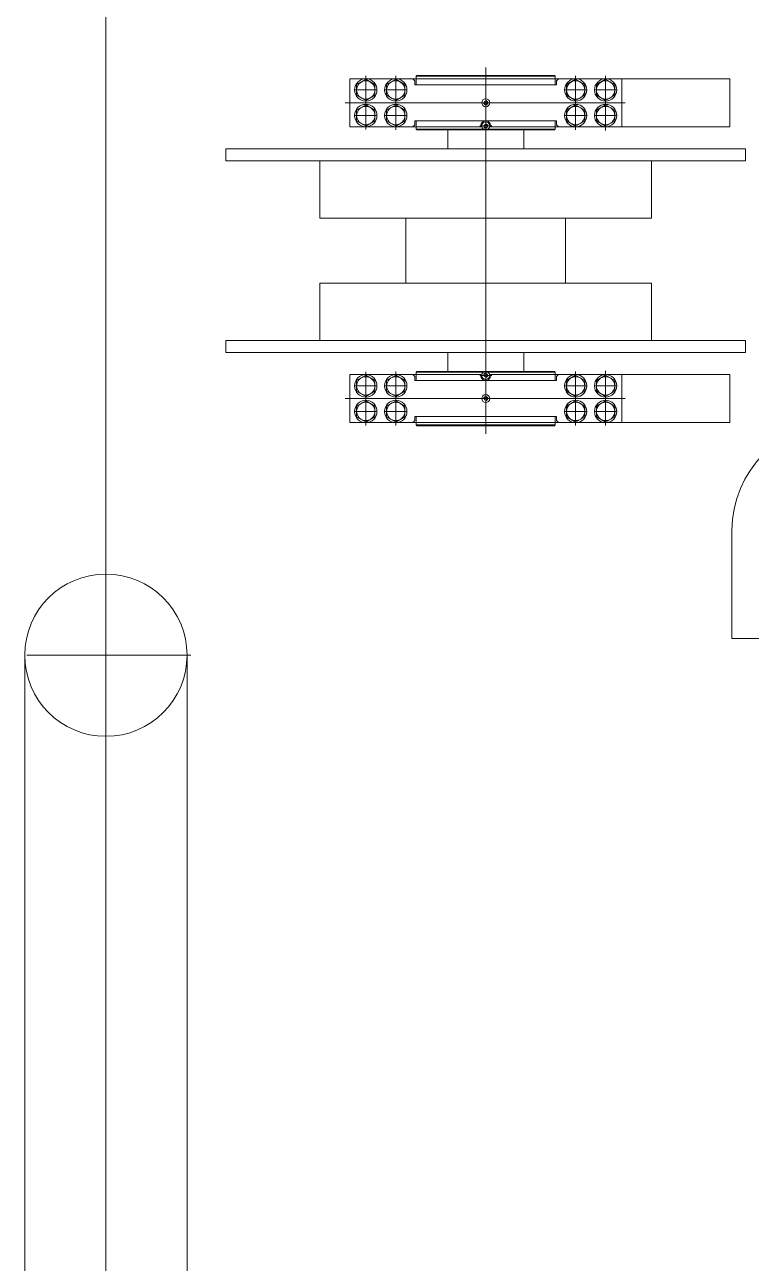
# Model space of a CAD drawing. Extents: x 475189 to 476029, y 1007718 to 1008015.
# Drawn here: x 475660.08 to 475669.82, y 1007773.97 to 1007790.58 of the extents above; entities that cross this region are included whole.
import ezdxf
from ezdxf.enums import TextEntityAlignment as Align

# ---------------------------------------------------------------- set-up
doc = ezdxf.new("R2010")
doc.units = 0
doc.header["$LTSCALE"] = 2
doc.header["$MEASUREMENT"] = 0
doc.layers.get('0').update_dxf_attribs({"linetype": 'CONTINUOUS', "lineweight": 0})
doc.layers.add('R.B', color=6, linetype='CONTINUOUS', lineweight=0)
doc.layers.add('TEXT', color=1, linetype='CONTINUOUS', lineweight=0)
doc.styles.add('ROMANS', font='ROMANS.SHX')
doc.styles.add('XT03_5', font='romans', dxfattribs={"width": 0.6, "height": 87.5})

# ---------------------------------------------------------------- blocks, each defined once
blk = doc.blocks.new('EXISTING')
at = {"color": 8}
for p, q in [((475661.171, 1007783.213), (475661.171, 1007791.516)), ((475664.441, 1007789.212), (475664.441, 1007789.855)), ((475665.331, 1007789.855), (475664.441, 1007789.855)), ((475664.656, 1007789.176), (475664.656, 1007789.893)), ((475664.656, 1007789.557), (475664.656, 1007789.853)), ((475665.058, 1007789.171), (475665.058, 1007789.893)), ((475665.058, 1007789.557), (475665.058, 1007789.853)), ((475665.315, 1007789.829), (475665.288, 1007789.855)), ((475665.331, 1007789.888), (475665.342, 1007789.898)), ((475667.197, 1007789.888), (475665.331, 1007789.888)), ((475665.331, 1007789.855), (475665.331, 1007789.888)), ((475665.331, 1007789.855), (475667.197, 1007789.855)), ((475665.331, 1007789.855), (475665.331, 1007789.775)), ((475667.186, 1007789.898), (475665.342, 1007789.898)), ((475666.264, 1007789.061), (475666.264, 1007790.007)), ((475667.186, 1007789.898), (475667.197, 1007789.888)), ((475667.197, 1007789.855), (475667.197, 1007789.888)), ((475667.197, 1007789.775), (475667.197, 1007789.855)), ((475668.087, 1007789.855), (475667.197, 1007789.855)), ((475667.213, 1007789.829), (475667.24, 1007789.855)), ((475667.47, 1007789.171), (475667.47, 1007789.893)), ((475667.47, 1007789.557), (475667.47, 1007789.853)), ((475667.872, 1007789.161), (475667.872, 1007789.893)), ((475667.872, 1007789.557), (475667.872, 1007789.853)), ((475668.087, 1007789.855), (475669.539, 1007789.855)), ((475668.087, 1007789.212), (475668.087, 1007789.855)), ((475669.539, 1007789.212), (475669.539, 1007789.855)), ((475664.508, 1007789.705), (475664.804, 1007789.705)), ((475664.91, 1007789.705), (475665.206, 1007789.705)), ((475665.315, 1007789.775), (475665.315, 1007789.829)), ((475667.213, 1007789.775), (475665.315, 1007789.775)), ((475667.213, 1007789.775), (475667.213, 1007789.829)), ((475667.618, 1007789.705), (475667.322, 1007789.705)), ((475667.347, 1007789.777), (475667.47, 1007789.848)), ((475667.347, 1007789.634), (475667.347, 1007789.777)), ((475667.47, 1007789.848), (475667.594, 1007789.777)), ((475667.594, 1007789.777), (475667.594, 1007789.634)), ((475668.02, 1007789.705), (475667.724, 1007789.705)), ((475667.749, 1007789.777), (475667.872, 1007789.848)), ((475667.749, 1007789.634), (475667.749, 1007789.777)), ((475667.872, 1007789.848), (475667.996, 1007789.777)), ((475667.996, 1007789.777), (475667.996, 1007789.634)), ((475664.378, 1007789.534), (475668.136, 1007789.534)), ((475666.344, 1007789.534), (475666.184, 1007789.534)), ((475666.264, 1007789.453), (475666.264, 1007789.614)), ((475667.47, 1007789.563), (475667.347, 1007789.634)), ((475667.594, 1007789.634), (475667.47, 1007789.563)), ((475667.872, 1007789.563), (475667.749, 1007789.634)), ((475667.996, 1007789.634), (475667.872, 1007789.563)), ((475664.508, 1007789.362), (475664.804, 1007789.362)), ((475664.656, 1007789.214), (475664.656, 1007789.51)), ((475664.91, 1007789.362), (475665.206, 1007789.362)), ((475665.058, 1007789.214), (475665.058, 1007789.51)), ((475667.618, 1007789.362), (475667.322, 1007789.362)), ((475667.347, 1007789.433), (475667.47, 1007789.505)), ((475667.347, 1007789.291), (475667.347, 1007789.433)), ((475667.47, 1007789.214), (475667.47, 1007789.51)), ((475667.47, 1007789.505), (475667.594, 1007789.433)), ((475667.594, 1007789.433), (475667.594, 1007789.291)), ((475668.02, 1007789.362), (475667.724, 1007789.362)), ((475667.749, 1007789.433), (475667.872, 1007789.505)), ((475667.749, 1007789.291), (475667.749, 1007789.433)), ((475667.872, 1007789.214), (475667.872, 1007789.51)), ((475667.872, 1007789.505), (475667.996, 1007789.433)), ((475667.996, 1007789.433), (475667.996, 1007789.291)), ((475665.331, 1007789.212), (475664.441, 1007789.212)), ((475665.315, 1007789.239), (475665.288, 1007789.212)), ((475667.213, 1007789.293), (475665.315, 1007789.293)), ((475665.315, 1007789.239), (475665.315, 1007789.293)), ((475665.331, 1007789.212), (475665.331, 1007789.293)), ((475665.331, 1007789.212), (475666.198, 1007789.212)), ((475665.331, 1007789.18), (475665.331, 1007789.212)), ((475666.344, 1007789.223), (475666.184, 1007789.223)), ((475666.264, 1007789.142), (475666.264, 1007789.303)), ((475666.33, 1007789.212), (475667.197, 1007789.212)), ((475667.197, 1007789.212), (475667.197, 1007789.293)), ((475667.197, 1007789.18), (475667.197, 1007789.212)), ((475668.087, 1007789.212), (475667.197, 1007789.212)), ((475667.213, 1007789.239), (475667.213, 1007789.293)), ((475667.213, 1007789.239), (475667.24, 1007789.212)), ((475667.47, 1007789.22), (475667.347, 1007789.291)), ((475667.594, 1007789.291), (475667.47, 1007789.22)), ((475667.872, 1007789.22), (475667.749, 1007789.291)), ((475667.996, 1007789.291), (475667.872, 1007789.22)), ((475668.087, 1007789.212), (475669.539, 1007789.212)), ((475667.197, 1007789.18), (475665.331, 1007789.18)), ((475665.331, 1007789.18), (475665.342, 1007789.169)), ((475667.186, 1007789.169), (475665.342, 1007789.169)), ((475665.755, 1007788.917), (475665.755, 1007789.169)), ((475666.264, 1007786.038), (475666.264, 1007789.061)), ((475666.773, 1007788.917), (475666.773, 1007789.169)), ((475667.197, 1007789.18), (475667.186, 1007789.169)), ((475662.779, 1007788.917), (475669.749, 1007788.917)), ((475662.779, 1007788.756), (475662.779, 1007788.917)), ((475669.749, 1007788.917), (475669.749, 1007788.756)), ((475669.749, 1007788.756), (475662.779, 1007788.756)), ((475664.039, 1007788.756), (475664.039, 1007787.984)), ((475668.489, 1007787.984), (475668.489, 1007788.756)), ((475664.039, 1007787.984), (475668.489, 1007787.984)), ((475665.192, 1007787.984), (475665.192, 1007787.116)), ((475667.336, 1007787.984), (475667.336, 1007787.116)), ((475664.039, 1007787.116), (475668.489, 1007787.116)), ((475664.039, 1007786.344), (475664.039, 1007787.116)), ((475668.489, 1007787.116), (475668.489, 1007786.344)), ((475669.749, 1007786.344), (475662.779, 1007786.344)), ((475662.779, 1007786.344), (475662.779, 1007786.183)), ((475669.749, 1007786.183), (475669.749, 1007786.344)), ((475662.779, 1007786.183), (475669.749, 1007786.183)), ((475665.755, 1007786.183), (475665.755, 1007785.93)), ((475666.264, 1007786.038), (475666.264, 1007785.093)), ((475666.773, 1007786.183), (475666.773, 1007785.93)), ((475665.331, 1007785.887), (475664.441, 1007785.887)), ((475664.441, 1007785.887), (475664.441, 1007785.244)), ((475664.532, 1007785.809), (475664.656, 1007785.88)), ((475664.656, 1007785.924), (475664.656, 1007785.206)), ((475664.656, 1007785.885), (475664.656, 1007785.589)), ((475664.656, 1007785.88), (475664.779, 1007785.809)), ((475664.934, 1007785.809), (475665.058, 1007785.88)), ((475665.058, 1007785.929), (475665.058, 1007785.206)), ((475665.058, 1007785.885), (475665.058, 1007785.589)), ((475665.058, 1007785.88), (475665.181, 1007785.809)), ((475665.315, 1007785.861), (475665.288, 1007785.887)), ((475665.331, 1007785.92), (475665.342, 1007785.93)), ((475667.197, 1007785.92), (475665.331, 1007785.92)), ((475665.331, 1007785.92), (475665.331, 1007785.887)), ((475665.331, 1007785.887), (475666.198, 1007785.887)), ((475665.331, 1007785.887), (475665.331, 1007785.807)), ((475667.186, 1007785.93), (475665.342, 1007785.93)), ((475666.344, 1007785.877), (475666.184, 1007785.877)), ((475666.264, 1007785.957), (475666.264, 1007785.796)), ((475666.33, 1007785.887), (475667.197, 1007785.887)), ((475667.197, 1007785.92), (475667.186, 1007785.93)), ((475667.197, 1007785.92), (475667.197, 1007785.887)), ((475667.197, 1007785.887), (475667.197, 1007785.807)), ((475668.087, 1007785.887), (475667.197, 1007785.887)), ((475667.213, 1007785.861), (475667.24, 1007785.887)), ((475667.47, 1007785.929), (475667.47, 1007785.206)), ((475667.47, 1007785.885), (475667.47, 1007785.589)), ((475667.872, 1007785.938), (475667.872, 1007785.206)), ((475667.872, 1007785.885), (475667.872, 1007785.589)), ((475668.087, 1007785.887), (475669.539, 1007785.887)), ((475668.087, 1007785.887), (475668.087, 1007785.244)), ((475669.539, 1007785.244), (475669.539, 1007785.887)), ((475664.508, 1007785.737), (475664.804, 1007785.737)), ((475664.532, 1007785.666), (475664.532, 1007785.809)), ((475664.779, 1007785.809), (475664.779, 1007785.666)), ((475664.91, 1007785.737), (475665.206, 1007785.737)), ((475664.934, 1007785.666), (475664.934, 1007785.809)), ((475665.181, 1007785.809), (475665.181, 1007785.666)), ((475665.315, 1007785.861), (475665.315, 1007785.807)), ((475667.213, 1007785.807), (475665.315, 1007785.807)), ((475667.213, 1007785.861), (475667.213, 1007785.807)), ((475667.618, 1007785.737), (475667.322, 1007785.737)), ((475668.02, 1007785.737), (475667.724, 1007785.737)), ((475664.378, 1007785.566), (475668.136, 1007785.566)), ((475664.656, 1007785.595), (475664.532, 1007785.666)), ((475664.532, 1007785.465), (475664.656, 1007785.537)), ((475664.779, 1007785.666), (475664.656, 1007785.595)), ((475664.656, 1007785.542), (475664.656, 1007785.246)), ((475664.656, 1007785.537), (475664.779, 1007785.465)), ((475665.058, 1007785.595), (475664.934, 1007785.666)), ((475664.934, 1007785.465), (475665.058, 1007785.537)), ((475665.181, 1007785.666), (475665.058, 1007785.595)), ((475665.058, 1007785.542), (475665.058, 1007785.246)), ((475665.058, 1007785.537), (475665.181, 1007785.465)), ((475666.344, 1007785.566), (475666.184, 1007785.566)), ((475666.264, 1007785.646), (475666.264, 1007785.485)), ((475667.47, 1007785.542), (475667.47, 1007785.246)), ((475667.872, 1007785.542), (475667.872, 1007785.246)), ((475664.508, 1007785.394), (475664.804, 1007785.394)), ((475664.532, 1007785.323), (475664.532, 1007785.465)), ((475664.779, 1007785.465), (475664.779, 1007785.323)), ((475664.91, 1007785.394), (475665.206, 1007785.394)), ((475664.934, 1007785.323), (475664.934, 1007785.465)), ((475665.181, 1007785.465), (475665.181, 1007785.323)), ((475667.618, 1007785.394), (475667.322, 1007785.394)), ((475668.02, 1007785.394), (475667.724, 1007785.394)), ((475665.331, 1007785.244), (475664.441, 1007785.244)), ((475664.656, 1007785.252), (475664.532, 1007785.323)), ((475664.779, 1007785.323), (475664.656, 1007785.252)), ((475665.058, 1007785.252), (475664.934, 1007785.323)), ((475665.181, 1007785.323), (475665.058, 1007785.252)), ((475665.315, 1007785.271), (475665.288, 1007785.244)), ((475667.213, 1007785.325), (475665.315, 1007785.325)), ((475665.315, 1007785.325), (475665.315, 1007785.271)), ((475665.331, 1007785.244), (475665.331, 1007785.325)), ((475665.331, 1007785.244), (475667.197, 1007785.244)), ((475665.331, 1007785.244), (475665.331, 1007785.212)), ((475667.197, 1007785.212), (475665.331, 1007785.212)), ((475665.331, 1007785.212), (475665.342, 1007785.201)), ((475667.186, 1007785.201), (475665.342, 1007785.201)), ((475667.186, 1007785.201), (475667.197, 1007785.212)), ((475667.197, 1007785.325), (475667.197, 1007785.244)), ((475667.197, 1007785.244), (475667.197, 1007785.212)), ((475668.087, 1007785.244), (475667.197, 1007785.244)), ((475667.213, 1007785.325), (475667.213, 1007785.271)), ((475667.213, 1007785.271), (475667.24, 1007785.244)), ((475668.087, 1007785.244), (475669.539, 1007785.244)), ((475669.565, 1007782.35), (475669.565, 1007783.797)), ((475661.171, 1007760.608), (475661.171, 1007783.299)), ((475669.565, 1007782.35), (475672.354, 1007782.35)), ((475660.083, 1007782.125), (475660.083, 1007761.185)), ((475660.111, 1007782.125), (475662.309, 1007782.125)), ((475662.259, 1007782.125), (475662.259, 1007761.185))]:
    blk.add_line(p, q, dxfattribs=at)
for points in [[(475664.532, 1007789.634), (475664.656, 1007789.563), (475664.779, 1007789.634), (475664.779, 1007789.777), (475664.656, 1007789.848), (475664.532, 1007789.777)], [(475664.934, 1007789.634), (475665.058, 1007789.563), (475665.181, 1007789.634), (475665.181, 1007789.777), (475665.058, 1007789.848), (475664.934, 1007789.777)], [(475664.532, 1007789.291), (475664.656, 1007789.22), (475664.779, 1007789.291), (475664.779, 1007789.433), (475664.656, 1007789.505), (475664.532, 1007789.433)], [(475664.934, 1007789.291), (475665.058, 1007789.22), (475665.181, 1007789.291), (475665.181, 1007789.433), (475665.058, 1007789.505), (475664.934, 1007789.433)], [(475667.594, 1007785.809), (475667.47, 1007785.88), (475667.347, 1007785.809), (475667.347, 1007785.666), (475667.47, 1007785.595), (475667.594, 1007785.666)], [(475667.996, 1007785.809), (475667.872, 1007785.88), (475667.749, 1007785.809), (475667.749, 1007785.666), (475667.872, 1007785.595), (475667.996, 1007785.666)], [(475667.594, 1007785.465), (475667.47, 1007785.537), (475667.347, 1007785.465), (475667.347, 1007785.323), (475667.47, 1007785.252), (475667.594, 1007785.323)], [(475667.996, 1007785.465), (475667.872, 1007785.537), (475667.749, 1007785.465), (475667.749, 1007785.323), (475667.872, 1007785.252), (475667.996, 1007785.323)]]:
    blk.add_lwpolyline(points, close=True, dxfattribs=at)
for centre, radius in [((475664.656, 1007789.705), 0.15), ((475665.058, 1007789.705), 0.15), ((475667.47, 1007789.705), 0.15), ((475667.872, 1007789.705), 0.15), ((475664.656, 1007789.705), 0.123), ((475665.058, 1007789.705), 0.123), ((475667.47, 1007789.705), 0.123), ((475667.872, 1007789.705), 0.123), ((475666.264, 1007789.534), 0.0536), ((475666.264, 1007789.534), 0.0214), ((475664.656, 1007789.362), 0.15), ((475664.656, 1007789.362), 0.123), ((475665.058, 1007789.362), 0.15), ((475665.058, 1007789.362), 0.123), ((475667.47, 1007789.362), 0.15), ((475667.47, 1007789.362), 0.123), ((475667.872, 1007789.362), 0.15), ((475667.872, 1007789.362), 0.123), ((475666.264, 1007789.223), 0.0214), ((475664.656, 1007785.737), 0.15), ((475665.058, 1007785.737), 0.15), ((475666.264, 1007785.877), 0.0214), ((475667.47, 1007785.737), 0.15), ((475667.872, 1007785.737), 0.15), ((475664.656, 1007785.737), 0.123), ((475665.058, 1007785.737), 0.123), ((475667.47, 1007785.737), 0.123), ((475667.872, 1007785.737), 0.123), ((475664.656, 1007785.394), 0.15), ((475665.058, 1007785.394), 0.15), ((475666.264, 1007785.566), 0.0536), ((475666.264, 1007785.566), 0.0214), ((475667.47, 1007785.394), 0.15), ((475667.872, 1007785.394), 0.15), ((475664.656, 1007785.394), 0.123), ((475665.058, 1007785.394), 0.123), ((475667.47, 1007785.394), 0.123), ((475667.872, 1007785.394), 0.123), ((475661.171, 1007782.125), 1.088)]:
    blk.add_circle(centre, radius, dxfattribs=at)
for centre, radius, start, end in [((475666.264, 1007789.534), 0.0268, 170, 100), ((475666.264, 1007789.223), 0.067, 350.7931, 189.2069), ((475666.264, 1007789.223), 0.0536, 306.8699, 233.1301), ((475666.264, 1007789.223), 0.0268, 170, 100), ((475666.264, 1007785.877), 0.067, 170.7931, 9.2069), ((475666.264, 1007785.877), 0.0536, 126.8699, 53.1301), ((475666.264, 1007785.877), 0.0268, 260, 190), ((475666.264, 1007785.566), 0.0268, 260, 190), ((475671.013, 1007783.797), 1.447, 90, 180)]:
    blk.add_arc(centre, radius, start, end, dxfattribs=at)
at = {"color": 8, "linetype": 'ByBlock', "style": 'ROMANS'}
for tag, height, width, p in [('DIRECTION', 0.536, 0.85, (475672.394, 1007828.239)), ('DN', 1.072, 0.708333, (475752.552, 1007802.238))]:
    blk.add_attdef(tag, text='', height=height, dxfattribs=dict(at, width=width)).set_placement(p, align=Align.MIDDLE_RIGHT)
at = {"color": 8, "style": 'XT03_5', "text_generation_flag": 4, "width": 0.6, "flags": 9}
for p, rotation in [((475706.595, 1007775.576), 270), ((475708.817, 1007766.103), 90)]:
    blk.add_attdef('KEYWORD', p, '', height=0.0375, rotation=rotation, dxfattribs=at)
at = {"color": 8, "style": 'XT03_5', "width": 0.6, "flags": 9}
for p, rotation in [((475708.817, 1007775.576), 270), ((475706.595, 1007766.103), 90)]:
    blk.add_attdef('KEYWORD', p, '', height=0.0375, rotation=rotation, dxfattribs=at)
at = {"layer": 'TEXT', "color": 8, "style": 'ROMANS', "width": 0.85, "flags": 8}
blk.add_attdef('WTD', text='', height=1.072, rotation=180, dxfattribs=at).set_placement((475705.173, 1007794.2), align=Align.MIDDLE_CENTER)
blk.add_attdef('WTD', text='', height=1.072, dxfattribs=at).set_placement((475731.4, 1007752.462), align=Align.MIDDLE_CENTER)

msp = doc.modelspace()

# ---------------------------------------------------------------- block references
at = {"layer": 'R.B'}
msp.add_blockref('EXISTING', (0, 0), dxfattribs=at)

doc.saveas('drawing.dxf')
